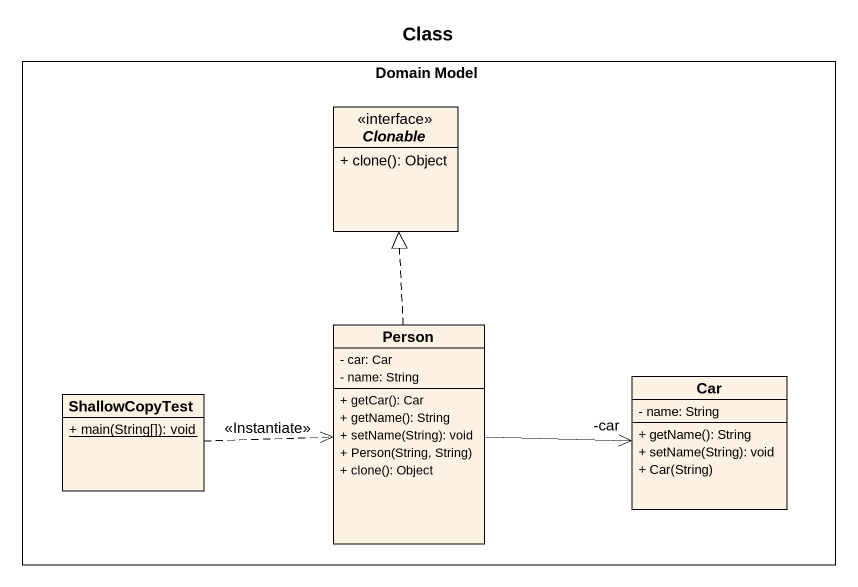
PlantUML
@startuml
title Class
hide circle
hide empty members
skinparam classAttributeIconSize 0
rectangle "Domain Model" as Domain_Model {
  interface Clonable {
    + clone(): Object
  }
  class "Person" as Person_ {
    - car: Car
    - name: String
    + getCar(): Car
    + getName(): String
    + setName(String): void
    + Person(String, String)
    + clone(): Object
  }
  class Car {
    - name: String
    + getName(): String
    + setName(String): void
    + Car(String)
  }
  class ShallowCopyTest {
    {static} + main(String[]): void
  }
}
Person_ .up.|> Clonable
Person_ -right-> "-car" Car
ShallowCopyTest .right.> Person_ : <<Instantiate>>
@enduml
